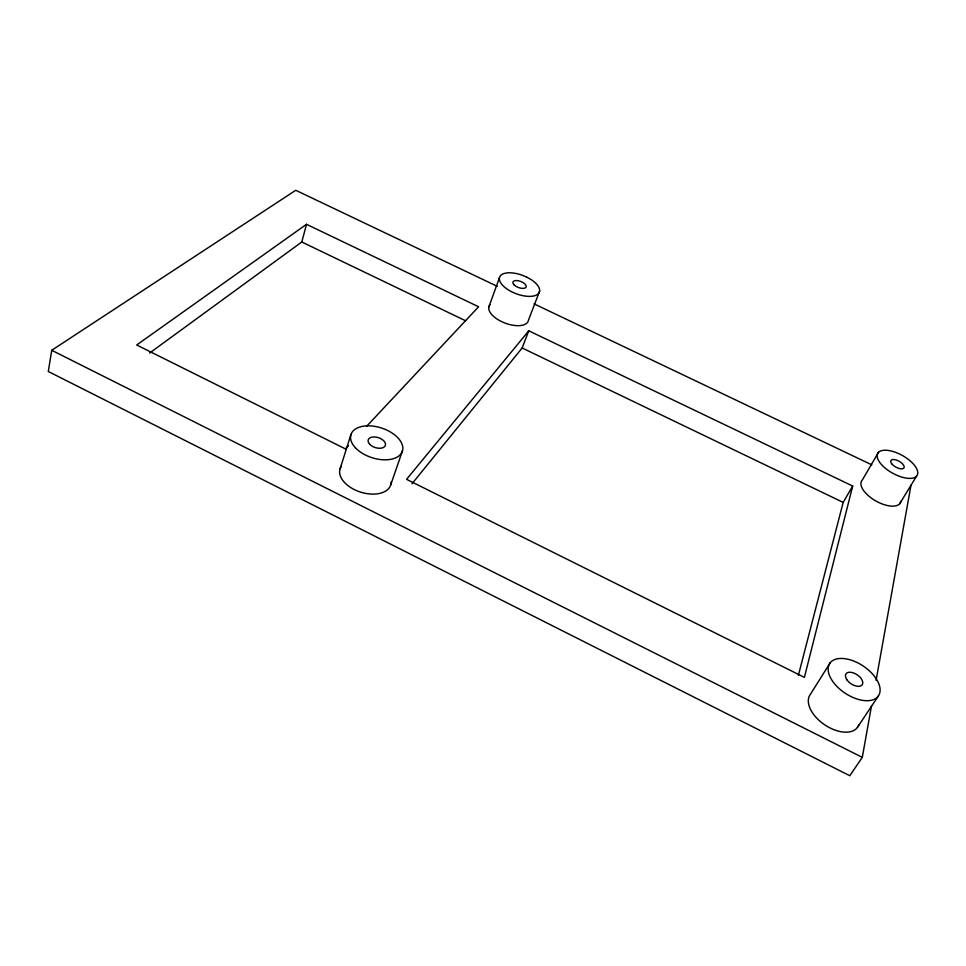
<?xml version="1.0" encoding="UTF-8"?>
<svg xmlns="http://www.w3.org/2000/svg" width="966" height="966" viewBox="0 0 966 966"><rect width="100%" height="100%" fill="white"/><g stroke="black" fill="none" stroke-linecap="round" stroke-linejoin="round"><path stroke-width="1.45" d="M497.297 286.347L295.753 190.278L51.729 350.284L48.3 371.499L849.79 775.722L862.3 757.356L871.561 705.578M876.065 680.426L911.01 485.137M852.688 486.043L804.4 677.383L406.577 479.341L528.764 330.807L852.688 486.043L843.173 502.405L798.387 675.331M149.609 353.049L301.79 241.983L306.512 224.305L478.605 306.777L366.959 425.958M340.104 468.752L350.996 434.398M390.783 484.678L402.508 450.748M488.82 307.043L499.458 277.737M539.596 291.177L528.462 320.205A20.938 10.01 20.7 0 1 504.167 322.753A20.938 10.01 20.7 0 1 490.052 304.713M411.999 483.773L522.147 347.977L528.764 330.807M878.541 452.269L862.372 479.921A22.254 10.372 29.5 0 0 876.102 501.125A22.254 10.372 29.5 0 0 900.88 501.33M899.672 503.769L916.541 476.178A22.58 10.107 29.1 0 0 893.973 451.798A22.58 10.107 29.1 0 0 881.849 464.972A22.58 10.107 29.1 0 0 916.541 476.178M830.253 662.664L810.534 694.119A28.763 16.627 34.3 0 0 825.845 725.575A28.763 16.627 34.3 0 0 858.798 724.742M857.458 727.35L878.299 696.063A29.27 16.325 33.6 0 0 850.309 659.863A29.27 16.325 33.6 0 0 833.743 682.781A29.27 16.325 33.6 0 0 878.299 696.063M348.533 445.64L345.454 448.912L136.701 344.995L306.512 224.305M534.065 303.867L871.779 464.827M301.79 241.983L465.648 320.797M522.147 347.977L843.173 502.405M51.729 350.284L862.3 757.356M391.145 481.901A26.565 15.903 17.6 0 1 360.68 492.153A26.565 15.903 17.6 0 1 341.372 466.264M526.361 276.928L521.29 274.887A21.228 9.732 20.7 0 0 500.038 281.601A21.228 9.732 20.7 0 0 531.095 296.333A21.228 9.732 20.7 0 0 530.974 279.488L526.361 276.928M892.21 464.356A7.523 3.369 29.1 0 0 903.79 468.148A7.523 3.369 29.1 0 0 896.339 460.021A7.523 3.369 29.1 0 0 892.21 464.356M847.267 680.281A9.757 5.434 33.6 0 0 862.143 684.834A9.757 5.434 33.6 0 0 852.942 672.747A9.757 5.434 33.6 0 0 847.267 680.281M355.476 447.838A27.024 15.589 17.9 0 0 400.564 454.37A27.024 15.589 17.9 0 0 373.999 426.248A27.024 15.589 17.9 0 0 355.476 447.838M369.676 444.227A9.008 5.192 17.9 0 0 384.722 446.509A9.008 5.192 17.9 0 0 376.003 437.103A9.008 5.192 17.9 0 0 369.676 444.227M514.419 285.199A7.076 3.248 20.7 0 0 525.866 287.47A7.076 3.248 20.7 0 0 518.356 280.768A7.076 3.248 20.7 0 0 514.419 285.199"/></g></svg>
